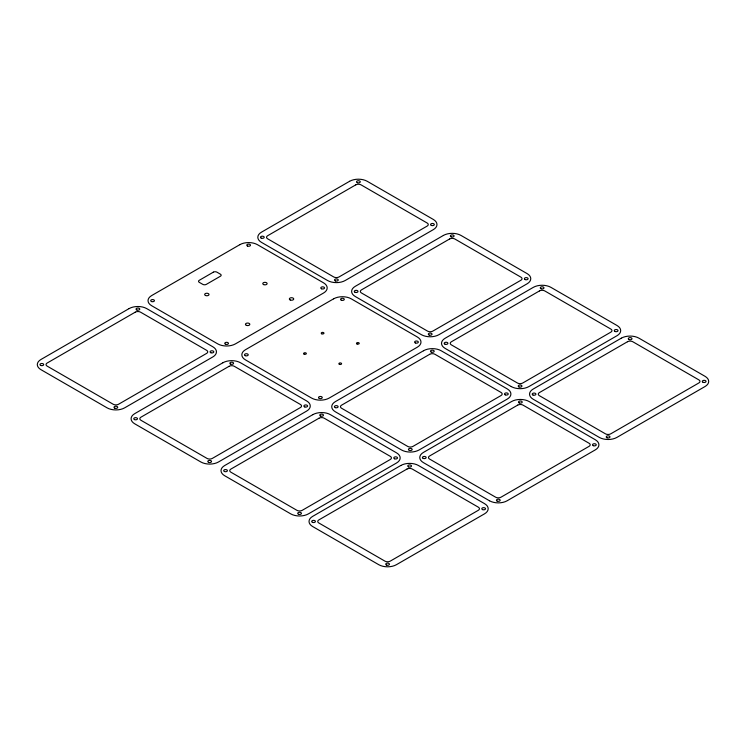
<?xml version="1.0" encoding="UTF-8"?>
<svg xmlns="http://www.w3.org/2000/svg" width="746" height="746" viewBox="0 0 746 746"><rect width="100%" height="100%" fill="white"/><g stroke="black" fill="none" stroke-linecap="round" stroke-linejoin="round"><path stroke-width="1.12" d="M511.271 386.577L445.166 348.419A12.468 7.199 0 0 1 445.166 338.236L533.306 287.359A12.468 7.199 0 0 1 550.93 287.359L617.035 325.517A12.468 7.199 0 0 1 617.035 335.7L528.895 386.577A12.468 7.199 0 0 1 511.271 386.577M489.507 500.78L423.402 462.613A12.468 7.199 0 0 1 423.402 452.44L511.532 401.553A12.468 7.199 0 0 1 529.166 401.553L595.261 439.72A12.468 7.199 0 0 1 595.271 449.894L507.131 500.78A12.468 7.199 0 0 1 489.507 500.78M129.086 308.602L40.946 359.488A12.468 7.199 0 0 0 40.946 369.662L107.051 407.829A12.468 7.199 0 0 0 124.685 407.829L212.815 356.942A12.468 7.199 0 0 0 212.815 346.769L146.71 308.602A12.468 7.199 0 0 0 129.086 308.602M239.811 244.679L151.68 295.556A12.468 7.199 0 0 0 151.68 305.739L217.776 343.897A12.468 7.199 0 0 0 235.41 343.897L323.54 293.019A12.468 7.199 0 0 0 323.54 282.837L257.445 244.679A12.468 7.199 0 0 0 239.811 244.679M349.594 181.297L261.464 232.174A12.468 7.199 0 0 0 261.464 242.357L327.559 280.515A12.468 7.199 0 0 0 345.193 280.515L433.323 229.637A12.468 7.199 0 0 0 433.323 219.455L367.228 181.297A12.468 7.199 0 0 0 349.594 181.297M135.259 312.164L47.119 363.05A3.739 2.163 0 0 0 47.119 366.1L113.224 404.267A3.739 2.163 0 0 0 118.511 404.267L206.642 353.38A3.739 2.163 0 0 0 206.642 350.331L140.546 312.164A3.739 2.163 0 0 0 135.259 312.164M355.767 184.859L267.627 235.736A3.739 2.163 0 0 0 267.637 238.795L333.732 276.952A3.739 2.163 0 0 0 339.02 276.952L427.16 226.075A3.739 2.163 0 0 0 427.16 223.017L361.055 184.859A3.739 2.163 0 0 0 355.767 184.859M213.375 272.15L199.275 280.3A2.49 1.436 0 0 0 199.275 282.333L202.8 284.366A2.49 1.436 0 0 0 206.325 284.366L220.424 276.225A2.49 1.436 0 0 0 220.424 274.192L216.899 272.15A2.49 1.436 0 0 0 213.375 272.15M222.886 362.761L134.746 413.638A12.468 7.199 0 0 0 134.746 423.821L200.851 461.979A12.468 7.199 0 0 0 218.475 461.988L306.615 411.102A12.468 7.199 0 0 0 306.615 400.919L240.51 362.761A12.468 7.199 0 0 0 222.886 362.761M333.611 298.829L245.481 349.715A12.468 7.199 0 0 0 245.481 359.889L311.576 398.056A12.468 7.199 0 0 0 329.21 398.056L417.34 347.17A12.468 7.199 0 0 0 417.34 336.996L351.235 298.829A12.468 7.199 0 0 0 333.611 298.829M443.394 235.447L355.264 286.333A12.468 7.199 0 0 0 355.264 296.507L421.359 334.674A12.468 7.199 0 0 0 438.993 334.674L527.124 283.788A12.468 7.199 0 0 0 527.124 273.614L461.019 235.447A12.468 7.199 0 0 0 443.394 235.447M229.05 366.323L140.919 417.2A3.739 2.163 0 0 0 140.919 420.259L207.024 458.417A3.739 2.163 0 0 0 212.312 458.417L300.442 407.54A3.739 2.163 0 0 0 300.442 404.481L234.337 366.323A3.739 2.163 0 0 0 229.05 366.323M449.568 239.009L361.428 289.896A3.739 2.163 0 0 0 361.428 292.945L427.533 331.112A3.739 2.163 0 0 0 432.82 331.112L520.95 280.226A3.739 2.163 0 0 0 520.95 277.176L454.855 239.009A3.739 2.163 0 0 0 449.568 239.009M312.788 414.664L224.658 465.551A12.468 7.199 0 0 0 224.658 475.724L290.763 513.891A12.468 7.199 0 0 0 308.387 513.891L396.527 463.005A12.468 7.199 0 0 0 396.527 452.831L330.422 414.664A12.468 7.199 0 0 0 312.788 414.664M423.523 350.741L335.383 401.618A12.468 7.199 0 0 0 335.383 411.801L401.488 449.959A12.468 7.199 0 0 0 419.112 449.959L507.252 399.082A12.468 7.199 0 0 0 507.252 388.899L441.147 350.741A12.468 7.199 0 0 0 423.523 350.741M318.962 418.226L230.831 469.113A3.739 2.163 0 0 0 230.831 472.162L296.927 510.329A3.739 2.163 0 0 0 302.214 510.329L390.354 459.443A3.739 2.163 0 0 0 390.354 456.393L324.249 418.226A3.739 2.163 0 0 0 318.962 418.226M429.687 354.303L341.556 405.181A3.739 2.163 0 0 0 341.556 408.239L407.661 446.397A3.739 2.163 0 0 0 412.948 446.397L501.079 395.52A3.739 2.163 0 0 0 501.079 392.461L434.983 354.303A3.739 2.163 0 0 0 429.687 354.303M539.47 290.921L451.339 341.799A3.739 2.163 0 0 0 451.339 344.857L517.435 383.015A3.739 2.163 0 0 0 522.732 383.015L610.862 332.138A3.739 2.163 0 0 0 610.862 329.079L544.757 290.921A3.739 2.163 0 0 0 539.47 290.921M400.807 465.485L312.677 516.363A12.468 7.199 0 0 0 312.677 526.545L378.772 564.703A12.468 7.199 0 0 0 396.406 564.703L484.536 513.826A12.468 7.199 0 0 0 484.536 503.643L418.431 465.485A12.468 7.199 0 0 0 400.807 465.485M621.315 338.171L533.185 389.058A12.468 7.199 0 0 0 533.185 399.231L599.29 437.398A12.468 7.199 0 0 0 616.914 437.398L705.054 386.512A12.468 7.199 0 0 0 705.054 376.338L638.949 338.171A12.468 7.199 0 0 0 621.315 338.171M406.98 469.048L318.84 519.925A3.739 2.163 0 0 0 318.84 522.983L384.945 561.141A3.739 2.163 0 0 0 390.233 561.141L478.363 510.264A3.739 2.163 0 0 0 478.363 507.205L412.268 469.048A3.739 2.163 0 0 0 406.98 469.048M517.705 405.115L429.575 456.002A3.739 2.163 0 0 0 429.575 459.051L495.67 497.218A3.739 2.163 0 0 0 500.958 497.218L589.098 446.332A3.739 2.163 0 0 0 589.098 443.273L522.993 405.115A3.739 2.163 0 0 0 517.705 405.115M627.489 341.733L539.358 392.62A3.739 2.163 0 0 0 539.358 395.669L605.454 433.836A3.739 2.163 0 0 0 610.741 433.836L698.881 382.95A3.739 2.163 0 0 0 698.881 379.891L632.776 341.733A3.739 2.163 0 0 0 627.489 341.733M429.239 335.094A1.865 1.082 0 0 0 432.046 334.161A1.865 1.082 0 0 0 429.239 333.229A1.865 1.082 0 0 0 429.239 335.094M355.049 292.292A1.865 1.082 0 0 0 358.005 291.527A1.865 1.082 0 0 0 355.376 290.436A1.865 1.082 0 0 0 355.049 292.292M525.147 279.573A1.865 1.082 0 0 0 528.103 278.808A1.865 1.082 0 0 0 525.482 277.717A1.865 1.082 0 0 0 525.147 279.573M451.116 236.827A1.865 1.082 0 0 0 454.072 236.072A1.865 1.082 0 0 0 451.442 234.971A1.865 1.082 0 0 0 451.116 236.827M357.315 182.677A1.865 1.082 0 0 0 360.271 181.912A1.865 1.082 0 0 0 357.651 180.812A1.865 1.082 0 0 0 357.315 182.677M431.347 225.423A1.865 1.082 0 0 0 434.303 224.658A1.865 1.082 0 0 0 431.682 223.558A1.865 1.082 0 0 0 431.347 225.423M261.249 238.142A1.865 1.082 0 0 0 264.205 237.377A1.865 1.082 0 0 0 261.585 236.277A1.865 1.082 0 0 0 261.249 238.142M335.439 280.944A1.865 1.082 0 0 0 338.246 280.011A1.865 1.082 0 0 0 335.439 279.069A1.865 1.082 0 0 0 335.439 280.944M321.787 333.816A1.371 0.793 0 0 0 323.96 333.257A1.371 0.793 0 0 0 322.039 332.455A1.371 0.793 0 0 0 321.787 333.816M357.045 343.99A1.371 0.793 0 0 0 359.218 343.43A1.371 0.793 0 0 0 357.287 342.628A1.371 0.793 0 0 0 357.045 343.99M339.421 364.346A1.371 0.793 0 0 0 341.584 363.787A1.371 0.793 0 0 0 339.663 362.985A1.371 0.793 0 0 0 339.421 364.346M304.163 354.173A1.371 0.793 0 0 0 306.336 353.613A1.371 0.793 0 0 0 304.405 352.811A1.371 0.793 0 0 0 304.163 354.173M341.332 300.209A1.865 1.082 0 0 0 344.288 299.454A1.865 1.082 0 0 0 341.668 298.353A1.865 1.082 0 0 0 341.332 300.209M319.297 398.42A1.865 1.082 0 0 0 322.253 397.655A1.865 1.082 0 0 0 319.633 396.555A1.865 1.082 0 0 0 319.297 398.42M415.363 342.955A1.865 1.082 0 0 0 418.32 342.19A1.865 1.082 0 0 0 415.699 341.099A1.865 1.082 0 0 0 415.363 342.955M245.266 355.674A1.865 1.082 0 0 0 248.222 354.91A1.865 1.082 0 0 0 245.593 353.818A1.865 1.082 0 0 0 245.266 355.674M263.664 284.608A2.182 1.259 0 0 0 267.115 283.722A2.182 1.259 0 0 0 264.056 282.445A2.182 1.259 0 0 0 263.664 284.608M290.259 299.995A2.182 1.259 0 0 0 293.71 299.099A2.182 1.259 0 0 0 290.651 297.822A2.182 1.259 0 0 0 290.259 299.995M225.497 344.26A1.865 1.082 0 0 0 228.453 343.505A1.865 1.082 0 0 0 225.833 342.405A1.865 1.082 0 0 0 225.497 344.26M246.357 325.34A2.182 1.259 0 0 0 249.807 324.445A2.182 1.259 0 0 0 246.749 323.167A2.182 1.259 0 0 0 246.357 325.34M205.551 295.519A2.182 1.259 0 0 0 209.001 294.633A2.182 1.259 0 0 0 205.943 293.355A2.182 1.259 0 0 0 205.551 295.519M151.624 301.58A1.865 1.082 0 0 0 154.431 300.647A1.865 1.082 0 0 0 151.624 299.715A1.865 1.082 0 0 0 151.624 301.58M247.532 246.059A1.865 1.082 0 0 0 250.488 245.294A1.865 1.082 0 0 0 247.868 244.203A1.865 1.082 0 0 0 247.532 246.059M321.563 288.805A1.865 1.082 0 0 0 324.519 288.04A1.865 1.082 0 0 0 321.899 286.94A1.865 1.082 0 0 0 321.563 288.805M230.598 364.141A1.865 1.082 0 0 0 233.554 363.377A1.865 1.082 0 0 0 230.934 362.286A1.865 1.082 0 0 0 230.598 364.141M304.797 406.943A1.865 1.082 0 0 0 307.604 406.01A1.865 1.082 0 0 0 304.797 405.078A1.865 1.082 0 0 0 304.797 406.943M134.532 419.606A1.865 1.082 0 0 0 137.488 418.842A1.865 1.082 0 0 0 134.867 417.741A1.865 1.082 0 0 0 134.532 419.606M208.563 462.352A1.865 1.082 0 0 0 211.519 461.587A1.865 1.082 0 0 0 208.899 460.487A1.865 1.082 0 0 0 208.563 462.352M136.966 310.047A1.865 1.082 0 0 0 139.772 309.114A1.865 1.082 0 0 0 136.966 308.182A1.865 1.082 0 0 0 136.966 310.047M210.838 352.727A1.865 1.082 0 0 0 213.794 351.963A1.865 1.082 0 0 0 211.174 350.872A1.865 1.082 0 0 0 210.838 352.727M40.899 365.512A1.865 1.082 0 0 0 43.706 364.58A1.865 1.082 0 0 0 40.899 363.638A1.865 1.082 0 0 0 40.899 365.512M114.931 408.258A1.865 1.082 0 0 0 117.737 407.316A1.865 1.082 0 0 0 114.931 406.384A1.865 1.082 0 0 0 114.931 408.258M408.528 466.865A1.865 1.082 0 0 0 411.484 466.101A1.865 1.082 0 0 0 408.855 465A1.865 1.082 0 0 0 408.528 466.865M482.559 509.611A1.865 1.082 0 0 0 485.515 508.847A1.865 1.082 0 0 0 482.895 507.746A1.865 1.082 0 0 0 482.559 509.611M312.453 522.331A1.865 1.082 0 0 0 315.418 521.566A1.865 1.082 0 0 0 312.788 520.466A1.865 1.082 0 0 0 312.453 522.331M386.652 565.132A1.865 1.082 0 0 0 389.459 564.2A1.865 1.082 0 0 0 386.652 563.258A1.865 1.082 0 0 0 386.652 565.132M519.253 402.933A1.865 1.082 0 0 0 522.209 402.169A1.865 1.082 0 0 0 519.589 401.078A1.865 1.082 0 0 0 519.253 402.933M593.284 445.679A1.865 1.082 0 0 0 596.24 444.914A1.865 1.082 0 0 0 593.62 443.814A1.865 1.082 0 0 0 593.284 445.679M423.187 458.398A1.865 1.082 0 0 0 426.143 457.634A1.865 1.082 0 0 0 423.523 456.543A1.865 1.082 0 0 0 423.187 458.398M497.218 501.144A1.865 1.082 0 0 0 500.174 500.38A1.865 1.082 0 0 0 497.554 499.279A1.865 1.082 0 0 0 497.218 501.144M629.037 339.551A1.865 1.082 0 0 0 631.993 338.787A1.865 1.082 0 0 0 629.372 337.696A1.865 1.082 0 0 0 629.037 339.551M703.068 382.297A1.865 1.082 0 0 0 706.024 381.532A1.865 1.082 0 0 0 703.403 380.432A1.865 1.082 0 0 0 703.068 382.297M532.97 395.016A1.865 1.082 0 0 0 535.926 394.252A1.865 1.082 0 0 0 533.306 393.161A1.865 1.082 0 0 0 532.97 395.016M607.002 437.762A1.865 1.082 0 0 0 609.958 436.997A1.865 1.082 0 0 0 607.337 435.897A1.865 1.082 0 0 0 607.002 437.762M320.668 416.109A1.865 1.082 0 0 0 323.475 415.177A1.865 1.082 0 0 0 320.668 414.244A1.865 1.082 0 0 0 320.668 416.109M394.541 458.79A1.865 1.082 0 0 0 397.497 458.025A1.865 1.082 0 0 0 394.876 456.934A1.865 1.082 0 0 0 394.541 458.79M224.443 471.509A1.865 1.082 0 0 0 227.399 470.754A1.865 1.082 0 0 0 224.779 469.654A1.865 1.082 0 0 0 224.443 471.509M298.633 514.32A1.865 1.082 0 0 0 301.44 513.379A1.865 1.082 0 0 0 298.633 512.446A1.865 1.082 0 0 0 298.633 514.32M409.368 450.388A1.865 1.082 0 0 0 412.174 449.456A1.865 1.082 0 0 0 409.368 448.514A1.865 1.082 0 0 0 409.368 450.388M335.336 407.642A1.865 1.082 0 0 0 338.134 406.71A1.865 1.082 0 0 0 335.336 405.777A1.865 1.082 0 0 0 335.336 407.642M505.275 394.867A1.865 1.082 0 0 0 508.231 394.102A1.865 1.082 0 0 0 505.602 393.002A1.865 1.082 0 0 0 505.275 394.867M431.402 352.177A1.865 1.082 0 0 0 434.2 351.245A1.865 1.082 0 0 0 431.402 350.312A1.865 1.082 0 0 0 431.402 352.177M541.018 288.739A1.865 1.082 0 0 0 543.974 287.975A1.865 1.082 0 0 0 541.354 286.874A1.865 1.082 0 0 0 541.018 288.739M615.049 331.485A1.865 1.082 0 0 0 618.014 330.72A1.865 1.082 0 0 0 615.385 329.62A1.865 1.082 0 0 0 615.049 331.485M445.12 344.26A1.865 1.082 0 0 0 447.917 343.328A1.865 1.082 0 0 0 445.12 342.395A1.865 1.082 0 0 0 445.12 344.26M518.983 386.941A1.865 1.082 0 0 0 521.939 386.186A1.865 1.082 0 0 0 519.319 385.085A1.865 1.082 0 0 0 518.983 386.941"/></g></svg>
